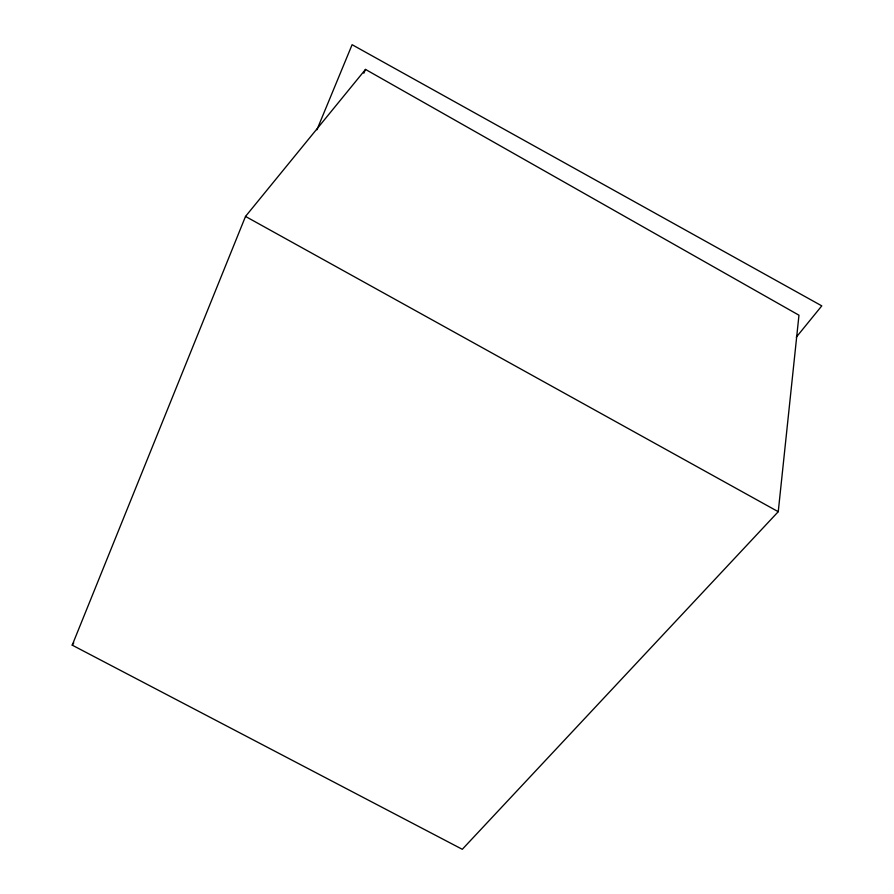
<?xml version="1.0" encoding="UTF-8"?>
<svg xmlns="http://www.w3.org/2000/svg" width="894" height="894" viewBox="0 0 894 894"><rect width="100%" height="100%" fill="white"/><g stroke="black" fill="none" stroke-linecap="round" stroke-linejoin="round"><path stroke-width="1.34" d="M778.249 511.703L798.968 315.213L365.512 69.419L245.515 216.426L72.213 645.144L462.299 849.3L778.249 511.703L245.515 216.426M316.934 129.786L352.102 44.7L821.787 305.871L796.275 337.206M363.824 73.241L365.512 69.419M72.213 645.144L73.766 642.842"/></g></svg>
